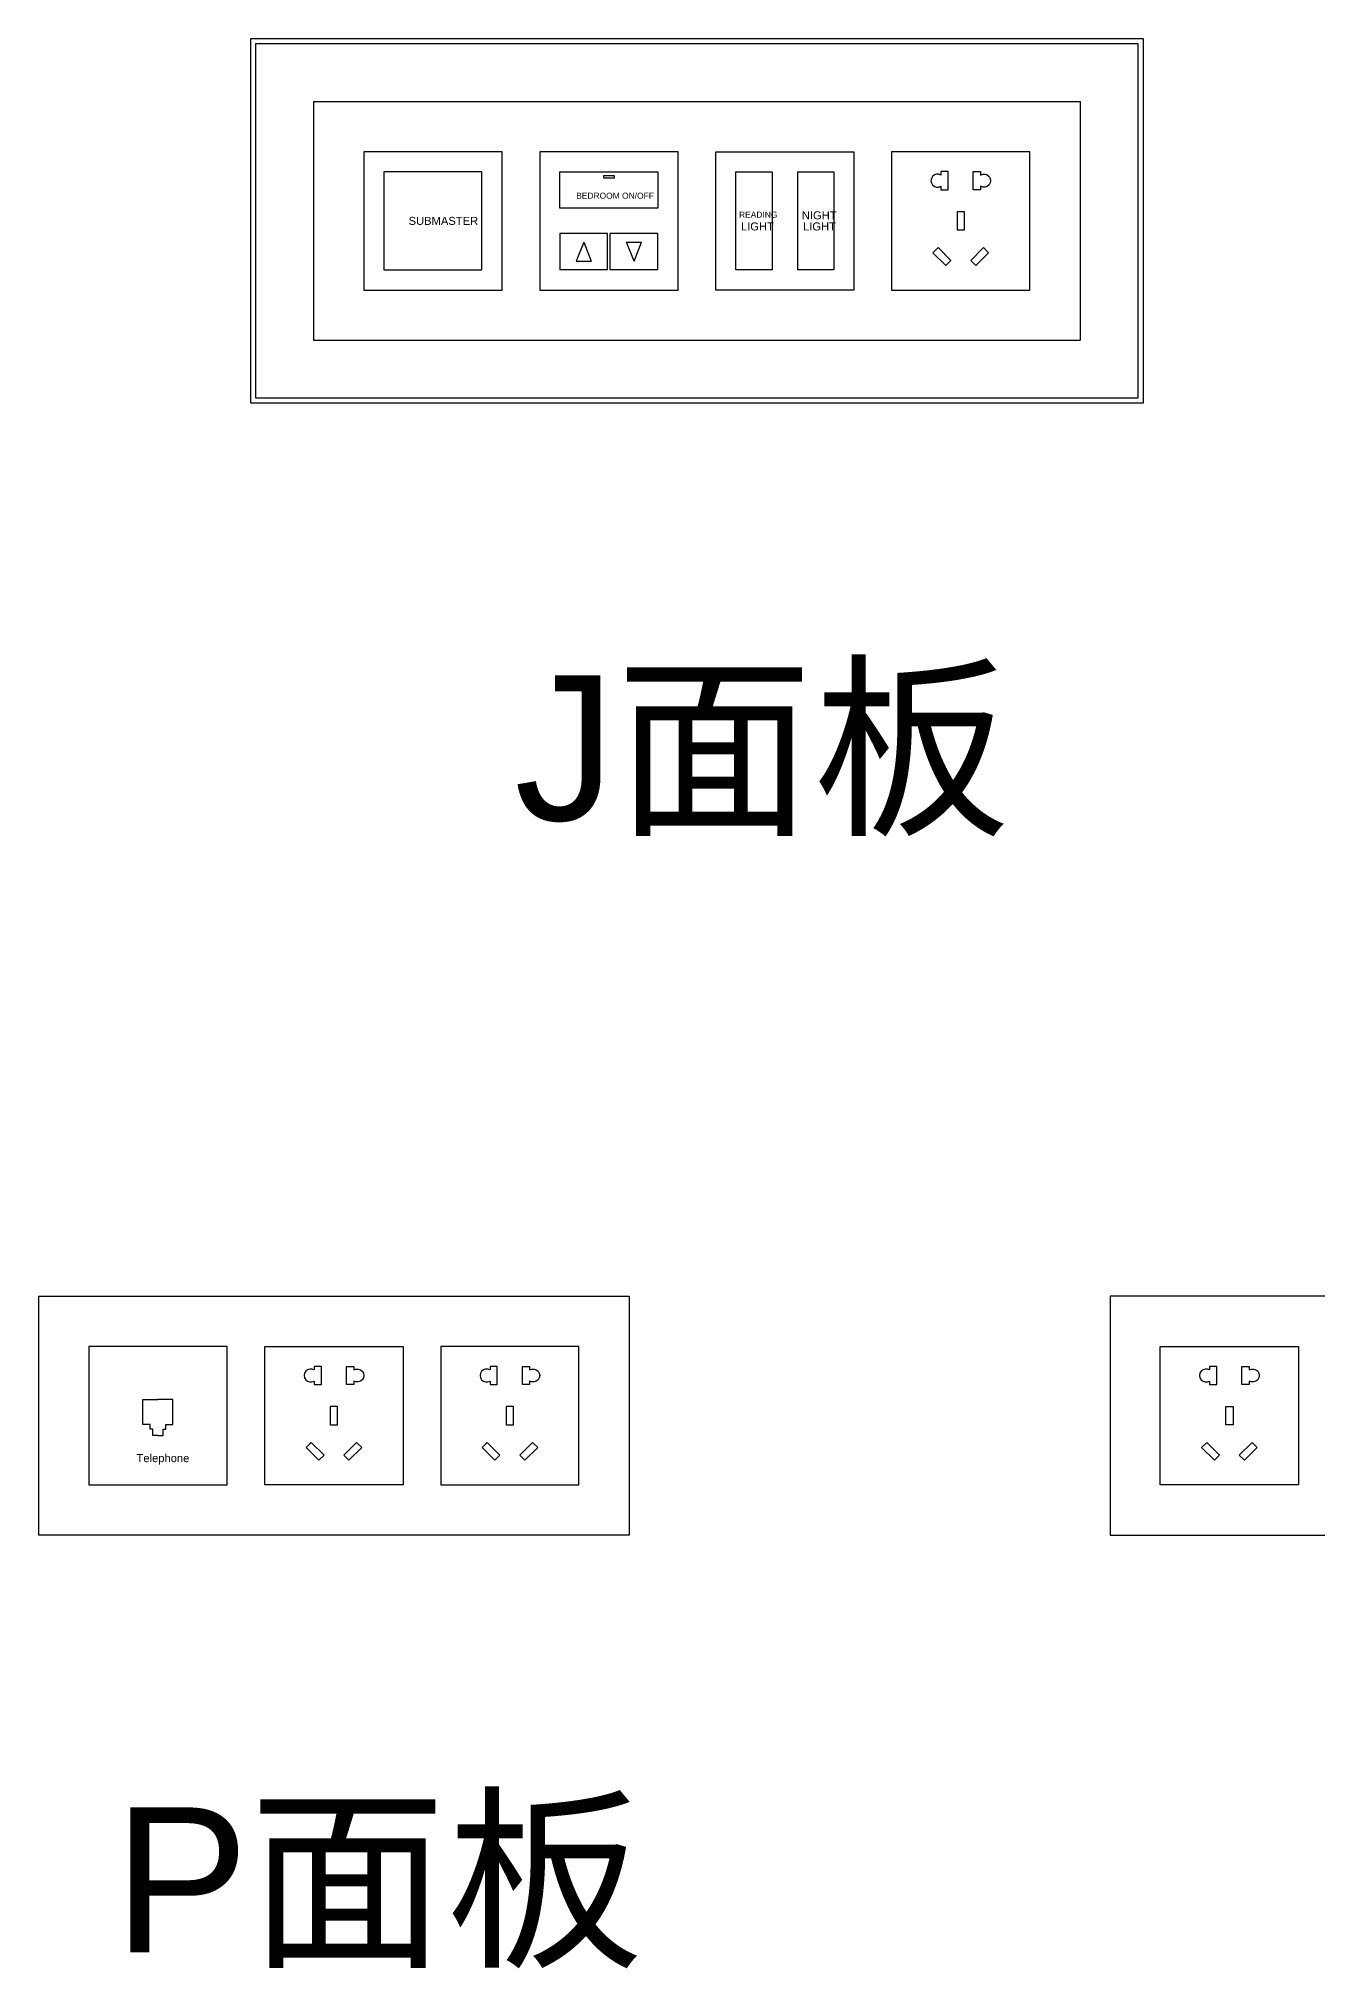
# Model space of a CAD drawing. Header units: millimetres. Extents: x 14385 to 129787, y 107826 to 186798.
# Drawn here: x 108310 to 108819, y 166125 to 166892 of the extents above; entities that cross this region are included whole.
import ezdxf

# ---------------------------------------------------------------- set-up
doc = ezdxf.new("R2010")
doc.units = ezdxf.units.MM
doc.header["$LTSCALE"] = 1000
doc.layers.add('EM-ELEC', color=61, linetype='Continuous')
doc.styles.add('ar', font='arial.ttf')

msp = doc.modelspace()

# ---------------------------------------------------------------- linework, layer by layer
at = {"layer": 'EM-ELEC'}
for p, q in [((108419.5, 166867.07), (108724.5, 166867.07)), ((108419.5, 166867.07), (108419.5, 166772.07)), ((108724.5, 166867.07), (108724.5, 166772.07)), ((108602, 166839.07), (108602, 166800.07)), ((108612, 166839.07), (108612, 166800.07)), ((108556.5, 166824.57), (108517.5, 166824.57)), ((108536.5, 166800.07), (108536.5, 166814.57)), ((108537.5, 166800.07), (108537.5, 166814.57)), ((108527, 166811.07), (108524, 166803.57)), ((108527, 166811.07), (108530, 166803.57)), ((108547, 166803.57), (108544, 166811.07)), ((108547, 166803.57), (108550, 166811.07)), ((108536.5, 166800.07), (108517.5, 166800.07)), ((108556.5, 166800.07), (108537.5, 166800.07)), ((108419.5, 166772.07), (108724.5, 166772.07)), ((108310.11, 166391.88), (108545.11, 166391.88)), ((108310.11, 166391.88), (108310.11, 166296.88)), ((108545.11, 166391.88), (108545.11, 166296.88)), ((109181.38, 166391.88), (108736.38, 166391.88)), ((108736.38, 166391.88), (108736.38, 166296.88)), ((108351.65, 166340.93), (108351.65, 166350.88)), ((108351.65, 166350.88), (108357.61, 166350.88)), ((108363.57, 166350.88), (108357.61, 166350.88)), ((108363.57, 166340.93), (108363.57, 166350.88)), ((108354.48, 166340.93), (108351.65, 166340.93)), ((108354.48, 166339.02), (108354.48, 166340.93)), ((108355.59, 166339.02), (108354.48, 166339.02)), ((108355.59, 166336.49), (108355.59, 166339.02)), ((108357.61, 166336.49), (108355.59, 166336.49)), ((108357.61, 166336.49), (108359.63, 166336.49)), ((108359.63, 166336.49), (108359.63, 166339.02)), ((108359.63, 166339.02), (108360.74, 166339.02)), ((108360.74, 166339.02), (108360.74, 166340.93)), ((108360.74, 166340.93), (108363.57, 166340.93)), ((108545.11, 166296.88), (108310.11, 166296.88)), ((108736.38, 166296.88), (109181.38, 166296.88))]:
    msp.add_line(p, q, dxfattribs=at)
for points in [[(108394.5, 166747.07), (108394.5, 166892.07), (108749.5, 166892.07), (108749.5, 166747.07)], [(108396.5, 166749.07), (108396.5, 166890.07), (108747.5, 166890.07), (108747.5, 166749.07)], [(108494.5, 166792.07), (108494.5, 166847.07), (108439.5, 166847.07), (108439.5, 166792.07)], [(108564.5, 166792.07), (108564.5, 166847.07), (108509.5, 166847.07), (108509.5, 166792.07)], [(108579.5, 166847.07), (108634.5, 166847.07), (108634.5, 166792.07), (108579.5, 166792.07)], [(108704.5, 166847.07), (108649.5, 166847.07), (108649.5, 166792.07), (108704.5, 166792.07)], [(108486.5, 166800.07), (108486.5, 166839.07), (108447.5, 166839.07), (108447.5, 166800.07)], [(108539.05, 166837.57), (108539.05, 166836.55), (108534.95, 166836.55), (108534.95, 166837.57)], [(108678.44, 166815.97), (108678.44, 166823.17), (108675.56, 166823.17), (108675.56, 166815.97)], [(108671.02, 166801.84), (108665.93, 166806.93), (108667.97, 166808.97), (108673.06, 166803.87)], [(108682.98, 166801.84), (108688.07, 166806.93), (108686.03, 166808.97), (108680.94, 166803.87)], [(108385.11, 166316.88), (108385.11, 166371.88), (108330.11, 166371.88), (108330.11, 166316.88)], [(108400.11, 166316.88), (108400.11, 166371.88), (108455.11, 166371.88), (108455.11, 166316.88)], [(108525.11, 166316.88), (108525.11, 166371.88), (108470.11, 166371.88), (108470.11, 166316.88)], [(108756.38, 166316.88), (108756.38, 166371.88), (108811.38, 166371.88), (108811.38, 166316.88)], [(108429.05, 166340.78), (108429.05, 166347.98), (108426.17, 166347.98), (108426.17, 166340.78)], [(108499.05, 166340.78), (108499.05, 166347.98), (108496.17, 166347.98), (108496.17, 166340.78)], [(108782.44, 166340.78), (108782.44, 166347.98), (108785.32, 166347.98), (108785.32, 166340.78)], [(108421.63, 166326.65), (108416.54, 166331.74), (108418.58, 166333.78), (108423.67, 166328.69)], [(108433.59, 166326.65), (108438.68, 166331.74), (108436.64, 166333.78), (108431.55, 166328.69)], [(108491.63, 166326.65), (108486.54, 166331.74), (108488.58, 166333.78), (108493.67, 166328.69)], [(108503.59, 166326.65), (108508.68, 166331.74), (108506.64, 166333.78), (108501.55, 166328.69)], [(108777.91, 166326.65), (108772.82, 166331.74), (108774.85, 166333.78), (108779.94, 166328.69)], [(108789.86, 166326.65), (108794.95, 166331.74), (108792.92, 166333.78), (108787.82, 166328.69)]]:
    msp.add_lwpolyline(points, close=True, dxfattribs=at)
for points in [[(108517.5, 166824.57), (108517.5, 166839.07), (108556.5, 166839.07), (108556.5, 166824.57)], [(108602, 166800.07), (108587.5, 166800.07), (108587.5, 166839.07), (108602, 166839.07)], [(108612, 166839.07), (108626.5, 166839.07), (108626.5, 166800.07), (108612, 166800.07)], [(108536.5, 166814.57), (108517.5, 166814.57), (108517.5, 166800.07)], [(108556.5, 166800.07), (108556.5, 166814.57), (108537.5, 166814.57)], [(108524, 166803.57), (108530, 166803.57)], [(108544, 166811.07), (108550, 166811.07)]]:
    msp.add_lwpolyline(points, dxfattribs=at)
for points in [[(108669.13, 166833.35), (108669.13, 166831.95), (108672.01, 166831.95), (108672.01, 166839.15), (108669.13, 166839.15), (108669.13, 166837.74, 1.817237)], [(108684.87, 166833.35), (108684.87, 166831.95), (108681.99, 166831.95), (108681.99, 166839.15), (108684.87, 166839.15), (108684.87, 166837.74, -1.817237)], [(108419.74, 166358.16), (108419.74, 166356.76), (108422.62, 166356.76), (108422.62, 166363.96), (108419.74, 166363.96), (108419.74, 166362.56, 1.817237)], [(108435.48, 166358.16), (108435.48, 166356.76), (108432.6, 166356.76), (108432.6, 166363.96), (108435.48, 166363.96), (108435.48, 166362.56, -1.817237)], [(108489.74, 166358.16), (108489.74, 166356.76), (108492.62, 166356.76), (108492.62, 166363.96), (108489.74, 166363.96), (108489.74, 166362.56, 1.817237)], [(108505.48, 166358.16), (108505.48, 166356.76), (108502.6, 166356.76), (108502.6, 166363.96), (108505.48, 166363.96), (108505.48, 166362.56, -1.817237)], [(108776.01, 166358.16), (108776.01, 166356.76), (108778.89, 166356.76), (108778.89, 166363.96), (108776.01, 166363.96), (108776.01, 166362.56, 1.817237)], [(108791.76, 166358.16), (108791.76, 166356.76), (108788.88, 166356.76), (108788.88, 166363.96), (108791.76, 166363.96), (108791.76, 166362.56, -1.817237)]]:
    msp.add_lwpolyline(points, format="xyb", close=True, dxfattribs=at)

# ---------------------------------------------------------------- texts
at = {"layer": 'EM-ELEC', "style": 'ar'}
for s, height, p in [('BEDROOM ON/OFF', 2.4, (108523.99, 166828.38)), ('SUBMASTER', 3.182, (108457.32, 166817.98)), ('READING', 2.4, (108588.78, 166820.84)), ('LIGHT', 3.182, (108589.54, 166815.77)), ('NIGHT', 3.182, (108613.77, 166820.19)), ('LIGHT', 3.182, (108614.23, 166815.77)), ('J面板', 57.6, (108499.37, 166581.19)), ('Telephone', 3.182, (108349.08, 166325.91)), ('P面板', 57.6, (108340.05, 166131))]:
    msp.add_text(s, height=height, dxfattribs=at).set_placement(p)

doc.saveas('drawing.dxf')
